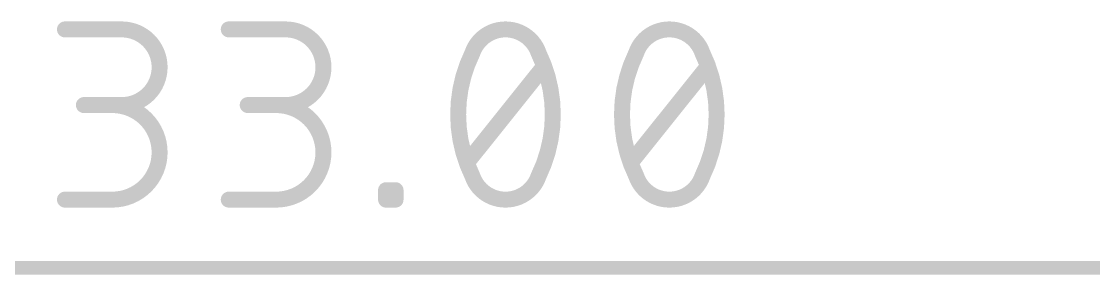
# Model space of a CAD drawing. Extents: x -6.7 to 35, y -0.6 to 30.6.
# Drawn here: x 13.97 to 24.2, y 28.16 to 30.58 of the extents above; entities that cross this region are included whole.
import ezdxf

# ---------------------------------------------------------------- set-up
doc = ezdxf.new("R2010")
doc.units = 0
doc.layers.add('29', color=253, linetype='CONTINUOUS')

msp = doc.modelspace()

# ---------------------------------------------------------------- linework, layer by layer
at = {"layer": '29'}
for points, const_width in [([(14.3852, 30.5063), (14.9271, 30.5063)], 0.1524), ([(15.9483, 30.5063), (16.4902, 30.5063)], 0.1524), ([(18.227, 29.2419), (18.9495, 30.1451)], 0.1524), ([(19.7901, 29.2419), (20.5126, 30.1451)], 0.1524), ([(14.9271, 29.7838), (14.5658, 29.7838)], 0.1524), ([(16.4902, 29.7838), (16.1289, 29.7838)], 0.1524), ([(14.3852, 28.8807), (14.8368, 28.8807)], 0.1524), ([(15.9483, 28.8807), (16.3999, 28.8807)], 0.1524), ([(17.4489, 28.8807), (17.4489, 28.971)], 0.1524), ([(17.4489, 28.971), (17.5392, 28.971)], 0.1524), ([(17.5392, 28.8807), (17.4489, 28.8807)], 0.1524), ([(17.5392, 28.971), (17.5392, 28.8807)], 0.1524), ([(1.065, 28.23), (33.935, 28.23)], 0.13)]:
    msp.add_lwpolyline(points, dxfattribs=dict(at, const_width=const_width))
for points, const_width in [([(14.3852, 30.5444, 1), (14.3852, 30.4682)], 0.0762), ([(14.9271, 29.7838, 1), (14.9271, 30.5063)], 0.1524), ([(14.9271, 30.5444, 1), (14.9271, 30.4682)], 0.0762), ([(14.9271, 30.4682, 1), (14.9271, 30.5444)], 0.0762), ([(15.9483, 30.5444, 1), (15.9483, 30.4682)], 0.0762), ([(16.4902, 29.7838, 1), (16.4902, 30.5063)], 0.1524), ([(16.4902, 30.5444, 1), (16.4902, 30.4682)], 0.0762), ([(16.4902, 30.4682, 1), (16.4902, 30.5444)], 0.0762), ([(18.5882, 30.5063, 0.3205), (18.2722, 30.2805)], 0.1524), ([(18.9043, 30.2805, 0.3205), (18.5882, 30.5063)], 0.1524), ([(18.5882, 30.5444, 1), (18.5882, 30.4682)], 0.0762), ([(18.5882, 30.4682, 1), (18.5882, 30.5444)], 0.0762), ([(20.1514, 30.5063, 0.3205), (19.8353, 30.2805)], 0.1524), ([(20.4675, 30.2805, 0.3205), (20.1514, 30.5063)], 0.1524), ([(20.1514, 30.5444, 1), (20.1514, 30.4682)], 0.0762), ([(20.1514, 30.4682, 1), (20.1514, 30.5444)], 0.0762), ([(18.2722, 30.2805, 0.1139), (18.1367, 29.6935)], 0.1524), ([(18.2361, 30.2929, 1), (18.3082, 30.2682)], 0.0762), ([(18.3064, 30.2638, 1), (18.2379, 30.2972)], 0.0762), ([(19.0398, 29.6935, 0.1139), (18.9043, 30.2805)], 0.1524), ([(18.9386, 30.2972, 1), (18.8701, 30.2638)], 0.0762), ([(18.8683, 30.2682, 1), (18.9404, 30.2929)], 0.0762), ([(19.8353, 30.2805, 0.1139), (19.6998, 29.6935)], 0.1524), ([(19.7992, 30.2929, 1), (19.8713, 30.2682)], 0.0762), ([(19.8695, 30.2638, 1), (19.801, 30.2972)], 0.0762), ([(20.5017, 30.2972, 1), (20.4332, 30.2638)], 0.0762), ([(20.6029, 29.6935, 0.1139), (20.4675, 30.2805)], 0.1524), ([(20.4314, 30.2682, 1), (20.5035, 30.2929)], 0.0762), ([(18.9792, 30.1213, 1), (18.9197, 30.1689)], 0.0762), ([(20.5424, 30.1213, 1), (20.4829, 30.1689)], 0.0762), ([(14.5658, 29.8219, 1), (14.5658, 29.7457)], 0.0762), ([(14.8368, 28.8807, 1), (14.8368, 29.7838)], 0.1524), ([(14.8368, 29.8219, 1), (14.8368, 29.7457)], 0.0762), ([(14.9271, 29.8219, 1), (14.9271, 29.7457)], 0.0762), ([(14.9271, 29.7457, 1), (14.9271, 29.8219)], 0.0762), ([(16.1289, 29.8219, 1), (16.1289, 29.7457)], 0.0762), ([(16.3999, 28.8807, 1), (16.3999, 29.7838)], 0.1524), ([(16.3999, 29.8219, 1), (16.3999, 29.7457)], 0.0762), ([(16.4902, 29.8219, 1), (16.4902, 29.7457)], 0.0762), ([(16.4902, 29.7457, 1), (16.4902, 29.8219)], 0.0762), ([(18.1367, 29.6935, 0.1139), (18.2722, 29.1065)], 0.1524), ([(18.1748, 29.6935, 1), (18.0986, 29.6935)], 0.0762), ([(18.9043, 29.1065, 0.1139), (19.0398, 29.6935)], 0.1524), ([(19.0779, 29.6935, 1), (19.0017, 29.6935)], 0.0762), ([(19.6998, 29.6935, 0.1139), (19.8353, 29.1065)], 0.1524), ([(19.7379, 29.6935, 1), (19.6617, 29.6935)], 0.0762), ([(20.4675, 29.1065, 0.1139), (20.6029, 29.6935)], 0.1524), ([(20.641, 29.6935, 1), (20.5648, 29.6935)], 0.0762), ([(18.0986, 29.6935, 1), (18.1748, 29.6935)], 0.0762), ([(19.0017, 29.6935, 1), (19.0779, 29.6935)], 0.0762), ([(19.6617, 29.6935, 1), (19.7379, 29.6935)], 0.0762), ([(20.5648, 29.6935, 1), (20.641, 29.6935)], 0.0762), ([(18.1972, 29.2657, 1), (18.2568, 29.2181)], 0.0762), ([(19.7604, 29.2657, 1), (19.8199, 29.2181)], 0.0762), ([(18.3082, 29.1188, 1), (18.2361, 29.0941)], 0.0762), ([(18.2722, 29.1065, 0.3205), (18.5882, 28.8807)], 0.1524), ([(18.2379, 29.0898, 1), (18.3064, 29.1232)], 0.0762), ([(18.5882, 28.8807, 0.3205), (18.9043, 29.1065)], 0.1524), ([(18.8701, 29.1232, 1), (18.9386, 29.0898)], 0.0762), ([(18.9404, 29.0941, 1), (18.8683, 29.1188)], 0.0762), ([(19.8713, 29.1188, 1), (19.7992, 29.0941)], 0.0762), ([(19.8353, 29.1065, 0.3205), (20.1514, 28.8807)], 0.1524), ([(19.801, 29.0898, 1), (19.8695, 29.1232)], 0.0762), ([(20.1514, 28.8807, 0.3205), (20.4675, 29.1065)], 0.1524), ([(20.4332, 29.1232, 1), (20.5017, 29.0898)], 0.0762), ([(20.5035, 29.0941, 1), (20.4314, 29.1188)], 0.0762), ([(14.3852, 28.9188, 1), (14.3852, 28.8426)], 0.0762), ([(14.8368, 28.9188, 1), (14.8368, 28.8426)], 0.0762), ([(14.8368, 28.8426, 1), (14.8368, 28.9188)], 0.0762), ([(15.9483, 28.9188, 1), (15.9483, 28.8426)], 0.0762), ([(16.3999, 28.9188, 1), (16.3999, 28.8426)], 0.0762), ([(16.3999, 28.8426, 1), (16.3999, 28.9188)], 0.0762), ([(17.487, 28.971, 1), (17.4108, 28.971)], 0.0762), ([(17.4489, 29.0091, 1), (17.4489, 28.9329)], 0.0762), ([(17.4489, 28.9188, 1), (17.4489, 28.8426)], 0.0762), ([(17.5773, 28.971, 1), (17.5011, 28.971)], 0.0762), ([(17.5392, 28.9329, 1), (17.5392, 29.0091)], 0.0762), ([(17.5392, 28.8426, 1), (17.5392, 28.9188)], 0.0762), ([(18.5882, 28.9188, 1), (18.5882, 28.8426)], 0.0762), ([(18.5882, 28.8426, 1), (18.5882, 28.9188)], 0.0762), ([(20.1514, 28.9188, 1), (20.1514, 28.8426)], 0.0762), ([(20.1514, 28.8426, 1), (20.1514, 28.9188)], 0.0762), ([(17.4108, 28.8807, 1), (17.487, 28.8807)], 0.0762), ([(17.5011, 28.8807, 1), (17.5773, 28.8807)], 0.0762)]:
    msp.add_lwpolyline(points, format="xyb", dxfattribs=dict(at, const_width=const_width))

doc.saveas('drawing.dxf')
